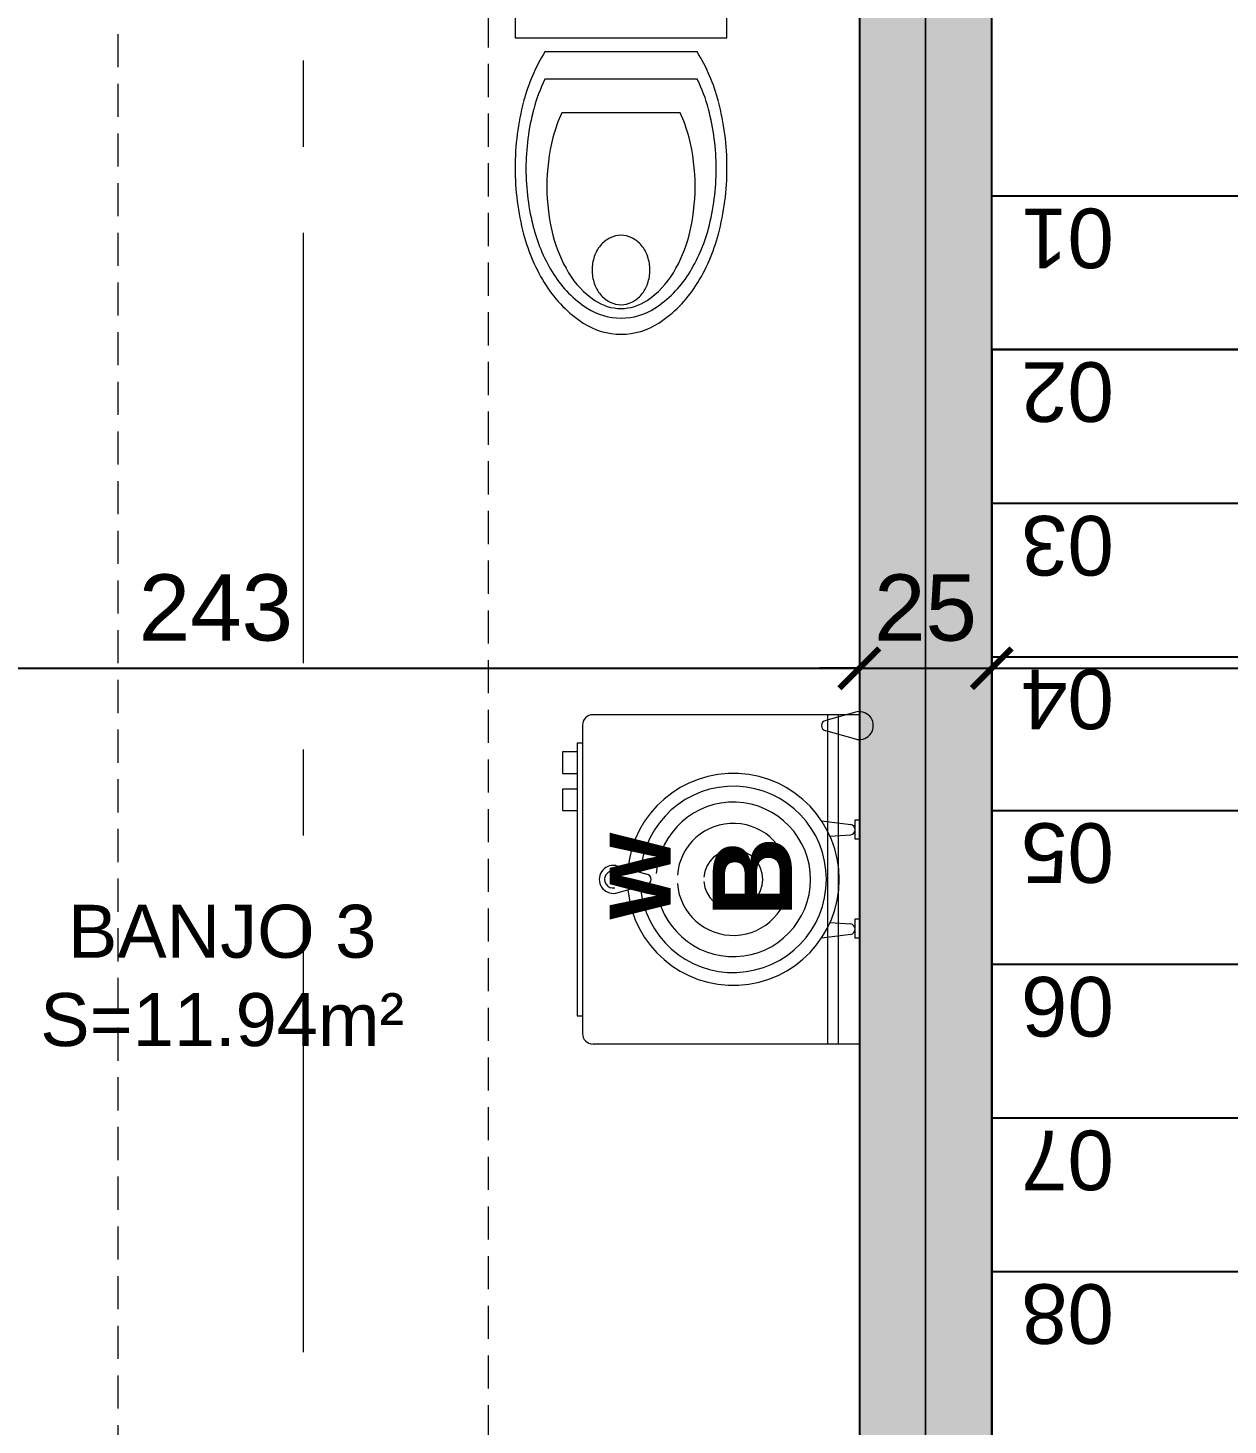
# Model space of a CAD drawing. Header units: centimetres. Extents: x 99002 to 104403, y -55119 to -48358.
# Drawn here: x 100577.3 to 100804, y -51847.4 to -51583.7 of the extents above; entities that cross this region are included whole.
import ezdxf

# ---------------------------------------------------------------- set-up
doc = ezdxf.new("R2010")
doc.units = ezdxf.units.CM
doc.header["$LTSCALE"] = 50
doc.header["$MEASUREMENT"] = 0
for name, pattern in [('AXES', [2, 1.25, -0.25, 0.25, -0.25]), ('CACHE', [0.375, 0.25, -0.125]), ('CONTINU', [0])]:
    doc.linetypes.add(name, pattern=pattern)
doc.layers.get('0').update_dxf_attribs({"color": 8})
for name, color, linetype in [('AXES', 10, 'AXES'), ('BETON COUPE', 3, 'CONTINU'), ('BETON TRAME', 252, 'Continuous'), ('BETON VU', 2, 'Continuous'), ('BORD', 5, 'Continuous'), ('COTE 50ème', 1, 'Continuous'), ('TEXTE', 7, 'Continuous')]:
    doc.layers.add(name, color=color, linetype=linetype)
for name, color, linetype, lineweight in [('BANJO', 160, 'Continuous', 9), ('BETON SUP TRAME', 4, 'CACHE', 5), ('CONSOLE ISOL.', 214, 'Continuous', 15), ('MACONNERIE COUPE', 7, 'Continuous', 30), ('mobilimi', 8, 'Continuous', 9)]:
    doc.layers.add(name, color=color, linetype=linetype, lineweight=lineweight)
doc.layers.add('DEMOL', color=7, linetype='Continuous', lineweight=60, true_color=0xb38600)
doc.styles.add('RS_TEXT_1.50', font='arial.ttf', dxfattribs={"height": 12.5})
doc.styles.add('RS_TXT_50', font='arial.ttf', dxfattribs={"height": 12.5})
doc.dimstyles.new('RS_50CM_LINEAIRE', dxfattribs={"dimscale": 5, "dimtxt": 12.5, "dimasz": 1.5, "dimexe": 1, "dimexo": 2.5, "dimgap": 1, "dimtad": 1, "dimdec": 1, "dimrnd": 0.5, "dimdsep": 46, "dimtxsty": 'RS_TXT_50', "dimblk1": 'ARCHTICK', "dimblk2": 'ARCHTICK', "dimsah": 1, "dimcen": 2.5, "dimdle": 1, "dimclrt": 4, "dimadec": 0, "dimazin": 2, "dimtfac": 1, "dimtdec": 1, "dimtix": 1, "dimtmove": 2, "dimatfit": 3, "dimfxl": 1, "dimtolj": 1, "dimtzin": 0, "dimarcsym": 0})

# ---------------------------------------------------------------- blocks, each defined once
blk = doc.blocks.new('UniTAZZ_3')
at = {"layer": 'BANJO'}
for p, q in [((-152, 200), (-152, -200)), ((0, 200), (-152, 200)), ((0, -200), (0, 200)), ((-229.8, -144), (-229.8, 143.8)), ((-178.5, -143.6), (-178.5, 143.6)), ((-293.4, -111.7), (-293.4, 111.9)), ((-152, -200), (0, -200))]:
    blk.add_line(p, q, dxfattribs=at)
blk.add_circle((-76, 0), 17, dxfattribs=at)
for centre, radius, start, end in [((-397.3, -291.1), 491.2, 90, 104.7867), ((-397.3, -291.1), 491.2, 75.2133, 90), ((-435.1, -147.6), 342.9, 104.7867, 122.5078), ((-433.2, -132.6), 307.7, 104.7867, 122.5078), ((-399.2, -261.3), 440.9, 90, 104.7867), ((-399.2, -261.3), 440.9, 75.2133, 90), ((-365.2, -132.6), 307.7, 63.9053, 75.2133), ((-359.4, -147.6), 342.9, 58.1489, 75.2133), ((-492.9, -57), 235.4, 122.5078, 146.9765), ((-432.4, -238.1), 378.1, 90, 104.1209), ((-432.4, -238.1), 378.1, 75.8791, 90), ((-485, -51.2), 211.3, 122.5078, 146.9765), ((-462, -120.6), 256.9, 104.1209, 121.2723), ((-402.8, -120.6), 256.9, 64.7964, 75.8791), ((-507, -46.4), 170.2, 121.2723, 145.7058), ((-580.5, 0), 130.9, 146.9765, 180), ((-563.6, -0.1), 117.5, 146.9765, 180), ((-590.2, -23.4), 78.1, 90, 109.092), ((-590.2, -23.4), 78.1, 70.908, 90), ((-575.2, 0.1), 87.7, 145.7058, 180), ((-600.3, -4.6), 56.5, 129.8827, 153.6325), ((-594.2, -11.9), 66, 109.092, 129.8827), ((-586.2, -11.9), 66, 50.1173, 70.908), ((-580.1, -4.6), 56.5, 26.3675, 50.1173), ((-580.5, 0), 130.9, 180, 213.0235), ((-575.2, 0.1), 87.7, 180, 214.2942), ((-609.7, 0.1), 46, 153.6325, 180), ((-609.7, 0.1), 46, 180, 206.3675), ((-570.7, 0.1), 46, 0, 26.3675), ((-570.7, 0.1), 46, 333.6325, 0), ((-563.6, -0.1), 117.5, 180, 213.0235), ((-600.3, 4.7), 56.5, 206.3675, 230.1173), ((-580.1, 4.7), 56.5, 309.8827, 333.6325), ((-507, 46.6), 170.2, 214.2942, 238.7277), ((-594.2, 12), 66, 230.1173, 250.908), ((-590.2, 23.5), 78.1, 250.908, 270), ((-590.2, 23.5), 78.1, 270, 289.092), ((-586.2, 12), 66, 289.092, 309.8827), ((-492.9, 57), 235.4, 213.0235, 237.4922), ((-485, 51), 211.3, 213.0235, 237.4922), ((-462, 120.7), 256.9, 238.7277, 255.8791), ((-433.2, 132.3), 307.7, 237.4922, 255.2133), ((-432.4, 238.2), 378.1, 255.8791, 270), ((-432.4, 238.2), 378.1, 270, 284.1209), ((-402.8, 120.7), 256.9, 284.1209, 295.2036), ((-435.1, 147.6), 342.9, 237.4922, 255.2133), ((-365.2, 132.3), 307.7, 284.7867, 296.0947), ((-359.4, 147.6), 342.9, 284.7867, 301.8511), ((-397.3, 291.1), 491.2, 255.2133, 270), ((-399.2, 261.1), 440.9, 255.2133, 270), ((-399.2, 261.1), 440.9, 270, 284.7867), ((-397.3, 291.1), 491.2, 270, 284.7867)]:
    blk.add_arc(centre, radius, start, end, dxfattribs=at)
blk = doc.blocks.new('A$Cb79da119')
at = {"layer": 'AXES', "lineweight": 5, "ltscale": 1.3}
blk.add_line((-495, 1580), (-495, -1344.97), dxfattribs=at)
blk = doc.blocks.new('_ArchTick')
at = {"color": 0, "linetype": 'ByBlock', "const_width": 0.15}
blk.add_lwpolyline([(-0.5, -0.5), (0.5, 0.5)], dxfattribs=at)
blk = doc.blocks.new('*D1022')
at = {"layer": 'COTE 50ème', "color": 0, "lineweight": -2, "ltscale": 0.5, "transparency": 16777216}
for p, q in [((100734.34, -51698.02), (100734.34, -51709.55)), ((100486.34, -51704.55), (100739.34, -51704.55)), ((100491.34, -51704.99), (100491.34, -51709.55))]:
    blk.add_line(p, q, dxfattribs=at)
at = {"layer": 'Defpoints', "color": 0, "ltscale": 0.5, "transparency": 16777216}
for p in [(100734.34, -51685.52), (100491.34, -51692.49), (100734.34, -51704.55)]:
    blk.add_point(p, dxfattribs=at)
at = {"layer": 'COTE 50ème', "color": 0, "lineweight": -2, "ltscale": 0.5, "transparency": 16777216, "xscale": 7.5, "yscale": 7.5, "zscale": 7.5, "rotation": 180}
blk.add_blockref('_ArchTick', (100491.34, -51704.55), dxfattribs=at)
at = {"layer": 'COTE 50ème', "color": 0, "lineweight": -2, "ltscale": 0.5, "transparency": 16777216, "xscale": 7.5, "yscale": 7.5, "zscale": 7.5}
blk.add_blockref('_ArchTick', (100734.34, -51704.55), dxfattribs=at)
at = {"layer": 'COTE 50ème', "color": 4, "ltscale": 0.5, "transparency": 16777216, "insert": (100612.84, -51693.16), "char_height": 12.5, "attachment_point": 5, "style": 'RS_TXT_50'}
blk.add_mtext('\\A1;243', dxfattribs=at)
blk = doc.blocks.new('*D1023')
at = {"layer": 'COTE 50ème', "color": 0, "lineweight": -2, "ltscale": 0.5, "transparency": 16777216}
for p, q in [((100734.34, -51698.02), (100734.34, -51709.55)), ((100759.34, -51698.02), (100759.34, -51709.55)), ((100734.34, -51704.55), (100726.84, -51704.55)), ((100734.34, -51704.55), (100759.34, -51704.55)), ((100759.34, -51704.55), (100766.84, -51704.55))]:
    blk.add_line(p, q, dxfattribs=at)
at = {"layer": 'Defpoints', "color": 0, "ltscale": 0.5, "transparency": 16777216}
for p in [(100734.34, -51685.52), (100759.34, -51685.52), (100759.34, -51704.55)]:
    blk.add_point(p, dxfattribs=at)
at = {"layer": 'COTE 50ème', "color": 0, "lineweight": -2, "ltscale": 0.5, "transparency": 16777216, "xscale": 7.5, "yscale": 7.5, "zscale": 7.5}
blk.add_blockref('_ArchTick', (100734.34, -51704.55), dxfattribs=at)
at = {"layer": 'COTE 50ème', "color": 0, "lineweight": -2, "ltscale": 0.5, "transparency": 16777216, "xscale": 7.5, "yscale": 7.5, "zscale": 7.5, "rotation": 180}
blk.add_blockref('_ArchTick', (100759.34, -51704.55), dxfattribs=at)
at = {"layer": 'COTE 50ème', "color": 4, "ltscale": 0.5, "transparency": 16777216, "insert": (100746.84, -51693.17), "char_height": 12.5, "attachment_point": 5, "style": 'RS_TXT_50'}
blk.add_mtext('\\A1;25', dxfattribs=at)
blk = doc.blocks.new('*D1024')
at = {"layer": 'COTE 50ème', "color": 0, "lineweight": -2, "ltscale": 0.5, "transparency": 16777216}
for p, q in [((100759.34, -51698.02), (100759.34, -51709.55)), ((101029.34, -51698.02), (101029.34, -51709.55)), ((100754.34, -51704.55), (101034.34, -51704.55))]:
    blk.add_line(p, q, dxfattribs=at)
at = {"layer": 'Defpoints', "color": 0, "ltscale": 0.5, "transparency": 16777216}
for p in [(100759.34, -51685.52), (101029.34, -51685.52), (101029.34, -51704.55)]:
    blk.add_point(p, dxfattribs=at)
at = {"layer": 'COTE 50ème', "color": 0, "lineweight": -2, "ltscale": 0.5, "transparency": 16777216, "xscale": 7.5, "yscale": 7.5, "zscale": 7.5, "rotation": 180}
blk.add_blockref('_ArchTick', (100759.34, -51704.55), dxfattribs=at)
at = {"layer": 'COTE 50ème', "color": 0, "lineweight": -2, "ltscale": 0.5, "transparency": 16777216, "xscale": 7.5, "yscale": 7.5, "zscale": 7.5}
blk.add_blockref('_ArchTick', (101029.34, -51704.55), dxfattribs=at)
at = {"layer": 'COTE 50ème', "color": 4, "ltscale": 0.5, "transparency": 16777216, "insert": (100894.34, -51693.17), "char_height": 12.5, "attachment_point": 5, "style": 'RS_TXT_50'}
blk.add_mtext('\\A1;270', dxfattribs=at)

msp = doc.modelspace()

# ---------------------------------------------------------------- hatches: boundary and pattern name
at = {"layer": 'BETON TRAME', "transparency": 33554559}
h = msp.add_hatch(color=256, dxfattribs=at)
h.dxf.hatch_style = 1
h.paths.add_polyline_path([(100664.34, -51297.36), (100629.34, -51297.36), (100629.34, -50647.36), (100664.34, -50647.36), (100664.34, -50822.36), (101124.34, -50822.36), (101124.34, -50647.36), (101159.34, -50647.36), (101159.34, -51297.36), (101124.34, -51297.36), (101124.34, -50862.36), (100914.34, -50862.36), (100914.34, -51192.36), (100874.34, -51192.36), (100874.34, -50862.36), (100664.34, -50862.36)])
h.paths.add_polyline_path([(101859.34, -50647.36), (101859.34, -50697.36), (101994.34, -50697.36), (101994.34, -50647.36)])
h.paths.add_polyline_path([(99794.34, -50647.36), (99794.34, -50697.36), (99929.34, -50697.36), (99929.34, -50647.36)])
h.paths.add_polyline_path([(99794.34, -51247.36), (99794.34, -51297.36), (99929.34, -51297.36), (99929.34, -51247.36)])
h.paths.add_polyline_path([(101859.34, -51247.36), (101859.34, -51297.36), (101994.34, -51297.36), (101994.34, -51247.36)])
h.paths.add_polyline_path([(101859.34, -51987.36), (101859.34, -52037.36), (101994.34, -52037.36), (101994.34, -51987.36)])
h.paths.add_polyline_path([(99929.34, -52037.36), (99929.34, -51987.36), (99794.34, -51987.36), (99794.34, -52037.36)])
h.paths.add_polyline_path([(100624.34, -51987.36), (100624.34, -52037.36), (100734.34, -52037.36), (100734.34, -51987.36)])
h.paths.add_polyline_path([(101054.34, -51987.36), (101054.34, -52037.36), (101164.34, -52037.36), (101164.34, -51987.36)])
h.paths.add_polyline_path([(101029.34, -52037.36), (101054.34, -52037.36), (101054.34, -51532.36), (101029.34, -51532.36)])
h.paths.add_polyline_path([(100734.34, -52037.36), (100759.34, -52037.36), (100759.34, -51532.36), (100734.34, -51532.36)])
h.paths.add_polyline_path([(99924.34, -50332.36), (99924.34, -50357.36), (99794.34, -50357.36), (99794.34, -50332.36)])
h.paths.add_polyline_path([(100289.34, -50332.36), (100289.34, -50357.36), (100216.34, -50357.36), (100216.34, -50332.36)])
h.paths.add_polyline_path([(100589.34, -50332.36), (100589.34, -50357.36), (100459.34, -50357.36), (100459.34, -50332.36)])
h.paths.add_polyline_path([(101199.34, -50332.36), (101199.34, -50357.36), (101329.34, -50357.36), (101329.34, -50332.36)])
h.paths.add_polyline_path([(101499.34, -50332.36), (101499.34, -50357.36), (101572.34, -50357.36), (101572.34, -50332.36)])
h.paths.add_polyline_path([(101864.34, -50332.36), (101864.34, -50357.36), (101994.34, -50357.36), (101994.34, -50332.36)])
h.paths.add_polyline_path([(100564.34, -49972.36), (100664.34, -49972.36), (100664.34, -50022.36), (100564.34, -50022.36)])
h.paths.add_polyline_path([(101224.34, -49972.36), (101124.34, -49972.36), (101124.34, -50022.36), (101224.34, -50022.36)])

# ---------------------------------------------------------------- linework, layer by layer
at = {"layer": 'BANJO'}
for p, q in [((100734.34, -51713.3), (100684.06, -51713.3)), ((100728.34, -51713.3), (100728.34, -51775.46)), ((100730.34, -51713.3), (100730.34, -51775.46)), ((100734.34, -51713.3), (100734.34, -51775.46)), ((100682.06, -51715.3), (100682.06, -51773.46)), ((100681.06, -51718.6), (100682.06, -51718.6)), ((100681.06, -51718.6), (100681.06, -51770.16)), ((100678.29, -51720.34), (100678.29, -51724.39)), ((100681.06, -51720.34), (100678.29, -51720.34)), ((100678.29, -51724.39), (100681.06, -51724.39)), ((100681.06, -51727.34), (100678.29, -51727.34)), ((100678.29, -51727.34), (100678.29, -51731.39)), ((100678.29, -51731.39), (100681.06, -51731.39)), ((100727.2, -51733.32), (100732.71, -51734.01)), ((100728.8, -51736.23), (100732.71, -51735.98)), ((100688.34, -51741.78), (100694.21, -51743.39)), ((100688.34, -51746.98), (100694.21, -51745.36)), ((100728.8, -51752.53), (100732.71, -51752.78)), ((100727.2, -51755.44), (100732.71, -51754.75)), ((100681.06, -51770.16), (100682.06, -51770.16)), ((100734.34, -51775.46), (100684.06, -51775.46))]:
    msp.add_line(p, q, dxfattribs=at)
for points in [[(100734.34, -51733.16), (100734.34, -51736.82), (100733.54, -51736.82), (100733.54, -51733.16)], [(100734.34, -51751.83), (100734.34, -51755.49), (100733.54, -51755.49), (100733.54, -51751.83)]]:
    msp.add_lwpolyline(points, close=True, dxfattribs=at)
for centre, radius, start, end in [((100684.06, -51715.3), 2, 90, 180), ((100710.54, -51744.38), 20, 185.6501, 174.3499), ((100710.54, -51744.38), 17.58, 184.3008, 175.6992), ((100710.54, -51744.38), 14.58, 184.3008, 175.6992), ((100710.54, -51744.38), 10.58, 184.3008, 175.6992), ((100732.53, -51734.99), 1, 280.3544, 79.6456), ((100710.54, -51744.38), 5.58, 184.3008, 175.6992), ((100687.88, -51744.38), 2.64, 79.9738, 280.0262), ((100687.88, -51744.38), 1.64, 79.9738, 280.0262), ((100694.03, -51744.38), 1, 280.3544, 79.6456), ((100732.53, -51753.77), 1, 280.3544, 79.6456), ((100684.06, -51773.46), 2, 180, 270)]:
    msp.add_arc(centre, radius, start, end, dxfattribs=at)
at = {"layer": 'BETON COUPE'}
msp.add_lwpolyline([(100734.34, -52037.36), (100759.34, -52037.36), (100759.34, -51532.36), (100734.34, -51532.36)], close=True, dxfattribs=at)
at = {"layer": 'BETON SUP TRAME', "lineweight": 5, "ltscale": 0.5}
msp.add_lwpolyline([(100664.34, -49972.36), (100594.34, -49972.36), (100594.34, -52037.36), (100664.34, -52037.36)], close=True, dxfattribs=at)
at = {"layer": 'BETON VU'}
msp.add_lwpolyline([(100759.34, -51615.36), (100889.34, -51615.36), (100889.34, -51857.36), (100899.34, -51857.36), (100899.34, -51615.36), (101029.34, -51615.36), (101029.34, -51987.36), (100759.34, -51987.36)], close=True, dxfattribs=at)
for points in [[(100759.34, -51644.36), (100889.34, -51644.36)], [(100759.34, -51673.36), (100889.34, -51673.36)], [(100759.34, -51702.36), (100889.34, -51702.36)], [(100759.34, -51731.36), (100889.34, -51731.36)], [(100759.34, -51760.36), (100889.34, -51760.36)], [(100759.34, -51789.36), (100889.34, -51789.36)], [(100759.34, -51818.36), (100889.34, -51818.36)]]:
    msp.add_lwpolyline(points, dxfattribs=at)
at = {"layer": 'BORD'}
msp.add_lwpolyline([(100759.34, -51987.36), (101029.34, -51987.36), (101029.34, -51644.36), (100759.34, -51644.36)], close=True, dxfattribs=at)
at = {"layer": 'CONSOLE ISOL.', "lineweight": 5, "ltscale": 0.5}
msp.add_lwpolyline([(100629.34, -50822.36), (100894.34, -50822.36), (100894.34, -49972.36), (100529.34, -49972.36), (100529.34, -49907.36), (99904.34, -49907.36), (99904.34, -49972.36), (99794.34, -49972.36), (99794.34, -50037.36), (99694.34, -50037.36), (99694.34, -50312.36), (99794.34, -50312.36), (99794.34, -51632.36), (99694.34, -51632.36), (99694.34, -51972.36), (99794.34, -51972.36), (99794.34, -52037.36), (100746.84, -52037.36), (100746.84, -51542.36), (100664.34, -51542.36), (100664.34, -51297.36), (100629.34, -51297.36)], close=True, dxfattribs=at)
at = {"layer": 'CONSOLE ISOL.'}
msp.add_lwpolyline([(101159.34, -50822.36), (100629.34, -50822.36), (100629.34, -51297.36), (100664.34, -51297.36), (100664.34, -51542.36), (100746.84, -51542.36), (100746.84, -52037.36), (101041.84, -52037.36), (101041.84, -51542.36), (101124.34, -51542.36), (101124.34, -51297.36), (101159.34, -51297.36)], close=True, dxfattribs=at)
at = {"layer": 'mobilimi', "ltscale": 5}
for p, q in [((100733.88, -51712.76), (100728, -51714.38)), ((100733.88, -51717.96), (100728, -51716.35))]:
    msp.add_line(p, q, dxfattribs=at)
for centre, radius, start, end in [((100728.18, -51715.36), 1, 100.3544, 259.6456), ((100734.34, -51715.36), 2.64, 259.9738, 100.0262)]:
    msp.add_arc(centre, radius, start, end, dxfattribs=at)

# ---------------------------------------------------------------- block references
at = {"layer": 'MACONNERIE COUPE', "lineweight": 5, "ltscale": 0.5}
msp.add_blockref('A$Cb79da119', (101124.34, -50862.36), dxfattribs=at)
at = {"layer": 'mobilimi', "xscale": 0.09999999999126918, "yscale": 0.09999999999126918, "zscale": 0.09999999999126918, "rotation": 89.99999999999999}
msp.add_blockref('UniTAZZ_3', (100689.34, -51570.36), dxfattribs=at)

# ---------------------------------------------------------------- texts
at = {"layer": 'BANJO', "char_height": 15, "attachment_point": 7, "rotation": 90, "style": 'RS_TEXT_1.50'}
for s, insert in [('{\\fArial|b1|i0|c0|p34;w}', (100698.73, -51751.9)), ('{\\fArial|b1|i0|c0|p34;B}', (100721.64, -51751.48))]:
    msp.add_mtext_dynamic_manual_height_columns(s, width=19.1434, gutter_width=31.25, heights=[0], dxfattribs=dict(at, insert=insert))
at = {"layer": 'DEMOL', "lineweight": -2, "insert": (100614.03, -51762.58), "char_height": 10, "width": 93.9293, "attachment_point": 5, "style": 'RS_TEXT_1.50'}
msp.add_mtext('BANJO 3\\PS=11.94m²', dxfattribs=at)
at = {"layer": 'TEXTE', "char_height": 11.25, "width": 4.092726157978177e-13, "attachment_point": 1, "rotation": 180, "style": 'RS_TEXT_1.50'}
for s, insert in [('01', (100782.39, -51629.04)), ('01', (100782.39, -51629.04)), ('02', (100782.39, -51658.04)), ('02', (100782.39, -51658.04)), ('03', (100782.39, -51687.04)), ('03', (100782.39, -51687.04)), ('04', (100782.39, -51716.04)), ('04', (100782.39, -51716.04)), ('05', (100782.39, -51745.04)), ('05', (100782.39, -51745.04)), ('06', (100782.39, -51774.04)), ('06', (100782.39, -51774.04)), ('07', (100782.39, -51803.04)), ('07', (100782.39, -51803.04)), ('08', (100782.39, -51832.04)), ('08', (100782.39, -51832.04))]:
    msp.add_mtext(s, dxfattribs=dict(at, insert=insert))

# ---------------------------------------------------------------- dimensions: what is measured, and where the dimension line sits
at = {"layer": 'COTE 50ème', "ltscale": 0.5}
for base, p1, p2, picture, middle in [((100734.34, -51704.55), (100491.34, -51692.49), (100734.34, -51685.52), '*D1022', (100612.84, -51693.16)), ((100759.34, -51704.55), (100734.34, -51685.52), (100759.34, -51685.52), '*D1023', (100746.84, -51693.17)), ((101029.34, -51704.55), (100759.34, -51685.52), (101029.34, -51685.52), '*D1024', (100894.34, -51693.17))]:
    dim = msp.add_linear_dim(base=base, p1=p1, p2=p2, dimstyle='RS_50CM_LINEAIRE', dxfattribs=at)
    dim.commit()
    dim.dimension.update_dxf_attribs({"geometry": picture, "text_midpoint": middle})

doc.saveas('drawing.dxf')
